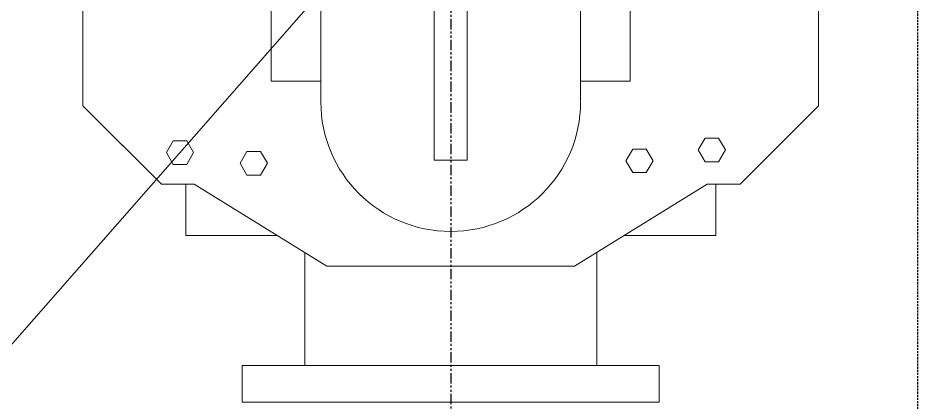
# Model space of a CAD drawing. Header units: inches. Extents: x 0 to 235202, y 0 to 361577.
# Drawn here: x 150904 to 151983, y 308026 to 308487 of the extents above; entities that cross this region are included whole.
import ezdxf

# ---------------------------------------------------------------- set-up
doc = ezdxf.new("R2010")
doc.units = ezdxf.units.IN
doc.header["$MEASUREMENT"] = 0
doc.linetypes.add('HIDDEN', pattern=[0.375, 0.25, -0.125])
doc.linetypes.add('PHANTOM2', pattern=[1.25, 0.625, -0.125, 0.125, -0.125, 0.125, -0.125])
doc.layers.add('DIM', color=251, linetype='Continuous', lineweight=0)

msp = doc.modelspace()

# ---------------------------------------------------------------- linework, layer by layer
at = {"color": 8, "linetype": 'PHANTOM2', "ltscale": 20}
msp.add_line((151422.4, 323510.6), (151422.4, 300165.4), dxfattribs=at)
at = {"layer": 'DIM', "color": 8, "linetype": 'HIDDEN', "lineweight": 25, "ltscale": 10}
msp.add_line((151982.6, 308002), (151982.6, 309349.5), dxfattribs=at)
at = {"layer": 'DIM', "color": 8, "linetype": 'Continuous'}
for p, q in [((151422.4, 308695.9), (150691.9, 307862)), ((151266.7, 308695.9), (151266.7, 308386.2)), ((151402.5, 308695.9), (151402.5, 308316)), ((151442.3, 308316), (151442.3, 308695.9)), ((151578.1, 308386.8), (151578.1, 308695.9)), ((151207.2, 308637), (151207.2, 308411.1)), ((151637.6, 308637), (151637.6, 308411.1)), ((150981.5, 308520.2), (150981.5, 308381.3)), ((151863.4, 308520.2), (151863.4, 308381.3)), ((151207.2, 308411.1), (151266.7, 308411.1)), ((151637.6, 308411.1), (151578.1, 308411.1)), ((150981.5, 308381.3), (151075.5, 308287.2)), ((150984.3, 308378.4), (151075.5, 308287.2)), ((151863.4, 308381.3), (151769.4, 308287.2)), ((151860.5, 308378.4), (151769.4, 308287.2)), ((151089.8, 308339.2), (151081.6, 308325.1)), ((151106, 308339.2), (151089.8, 308339.2)), ((151114.2, 308325.1), (151106, 308339.2)), ((151727.3, 308342.4), (151719.2, 308328.3)), ((151743.6, 308342.4), (151727.3, 308342.4)), ((151751.8, 308328.3), (151743.6, 308342.4)), ((151081.6, 308325.1), (151089.8, 308311)), ((151106, 308311), (151114.2, 308325.1)), ((151178.1, 308326.5), (151170, 308312.4)), ((151194.4, 308326.5), (151178.1, 308326.5)), ((151202.6, 308312.4), (151194.4, 308326.5)), ((151640.6, 308329.3), (151632.4, 308315.2)), ((151656.8, 308329.3), (151640.6, 308329.3)), ((151665, 308315.2), (151656.8, 308329.3)), ((151719.2, 308328.3), (151727.3, 308314.1)), ((151743.6, 308314.1), (151751.8, 308328.3)), ((151402.5, 308316), (151442.3, 308316)), ((151632.4, 308315.2), (151640.6, 308301.1)), ((151656.8, 308301.1), (151665, 308315.2)), ((151727.3, 308314.1), (151743.6, 308314.1)), ((151089.8, 308311), (151106, 308311)), ((151170, 308312.4), (151178.1, 308298.2)), ((151194.4, 308298.2), (151202.6, 308312.4)), ((151178.1, 308298.2), (151194.4, 308298.2)), ((151640.6, 308301.1), (151656.8, 308301.1)), ((151075.5, 308287.2), (151114.8, 308287.2)), ((151075.5, 308287.2), (151104.7, 308287.2)), ((151075.5, 308287.2), (151104.7, 308287.2)), ((151104.7, 308287.2), (151104.7, 308225.7)), ((151104.7, 308287.2), (151104.7, 308225.7)), ((151114.8, 308287.2), (151273.9, 308189)), ((151730, 308287.2), (151570.9, 308189)), ((151769.4, 308287.2), (151730, 308287.2)), ((151769.4, 308287.2), (151740.1, 308287.2)), ((151740.1, 308287.2), (151740.1, 308225.7)), ((151769.4, 308287.2), (151740.1, 308287.2)), ((151740.1, 308287.2), (151740.1, 308225.7)), ((151104.7, 308225.7), (151214.4, 308225.7)), ((151104.7, 308225.7), (151214.4, 308225.7)), ((151740.1, 308225.7), (151630.4, 308225.7)), ((151740.1, 308225.7), (151630.4, 308225.7)), ((151247.4, 308205.3), (151247.4, 308069.7)), ((151597.4, 308205.3), (151597.4, 308069.7)), ((151273.9, 308189), (151570.9, 308189)), ((151273.9, 308189), (151570.9, 308189)), ((151247.4, 308069.7), (151172.4, 308069.7)), ((151172.4, 308069.7), (151672.4, 308069.7)), ((151172.4, 308025.8), (151172.4, 308069.7)), ((151672.4, 308069.7), (151672.4, 308025.8)), ((151672.4, 308025.8), (151172.4, 308025.8))]:
    msp.add_line(p, q, dxfattribs=at)
msp.add_arc((151422.4, 308386.2), 155.7, 180, 0, dxfattribs=at)
msp.add_arc((151422.4, 308386.2), 155.7, 180, 0, dxfattribs=at)

doc.saveas('drawing.dxf')
